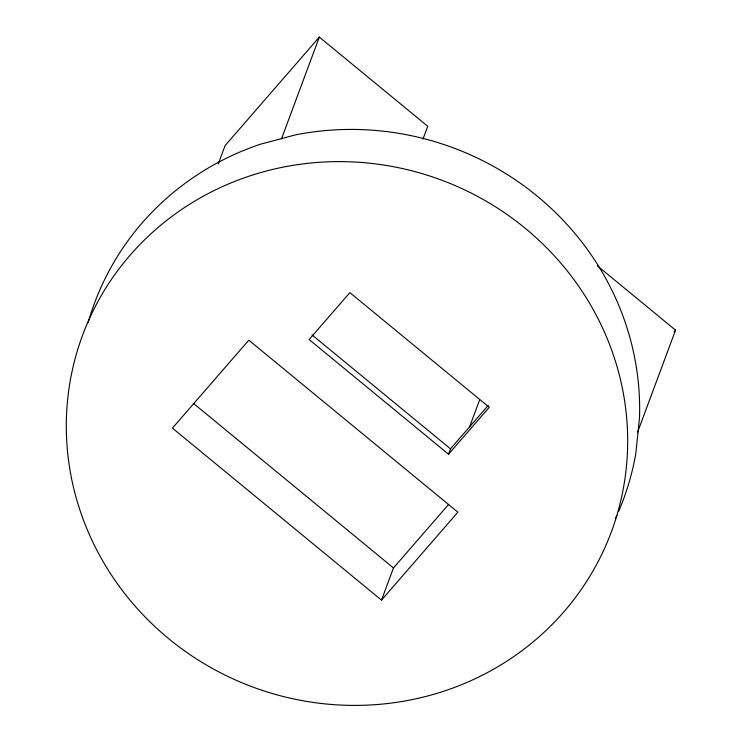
<?xml version="1.0" encoding="UTF-8"?>
<svg xmlns="http://www.w3.org/2000/svg" width="742" height="742" viewBox="0 0 742 742"><rect width="100%" height="100%" fill="white"/><g stroke="black" fill="none" stroke-linecap="round" stroke-linejoin="round"><path stroke-width="1.11" d="M88.131 322.705A282.081 270.459 20.4 0 1 260.312 144.245L295.455 134.886A282.081 270.459 20.4 0 1 639.483 417.922L635.857 453.204A282.081 270.459 20.4 0 1 618.745 511.155M218.259 163.991L225.114 145.562L319.338 37.1L427.754 126.288L422.968 139.162M281.441 139.004L319.338 37.1M381.499 600.13L457.888 512.184L248.811 340.179L172.422 428.125L381.499 600.13L393.464 567.945L448.678 504.384M448.511 454.206L489.256 407.302L349.872 292.626L309.126 339.53L448.511 454.206L450.505 448.836L488.264 405.373M469.603 426.854L479.582 400.031M637.647 432.057L675.545 330.153L597.347 265.822M674.024 331.906L675.545 330.153M312.011 334.902L450.505 448.836M193.319 403.286L393.464 567.945M616.917 515.338A282.081 270.459 20.4 0 1 615.489 518.454M118.683 585.549A282.081 270.459 20.4 0 0 602.56 552.697A282.081 270.459 20.4 0 0 319.719 162.275A282.081 270.459 20.4 0 0 118.683 585.549"/></g></svg>
